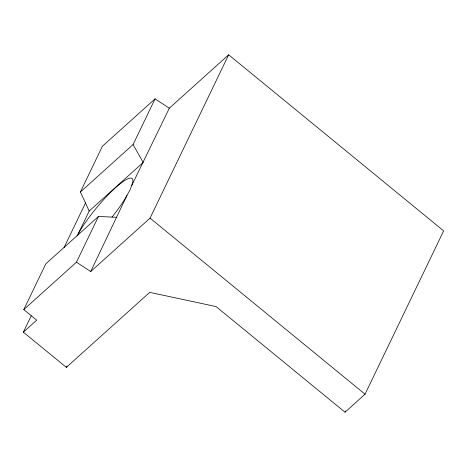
<?xml version="1.0" encoding="UTF-8"?>
<svg xmlns="http://www.w3.org/2000/svg" width="467" height="467" viewBox="0 0 467 467"><rect width="100%" height="100%" fill="white"/><g stroke="black" fill="none" stroke-linecap="round" stroke-linejoin="round"><path stroke-width="0.7" d="M131.729 185.516L169.311 108.21L228.661 54.791L443.65 230.867L365.042 394.201L345.037 412.209L216.04 306.562L149.703 292.354L66.349 367.377L23.35 332.16L36.689 320.158L23.788 309.592L76.471 262.18L90.703 271.543L126.954 195.44M23.788 309.592L45.801 263.861L98.479 216.449L116.803 217.318M78.38 233.529L89.197 211.049L80.388 191.99L102.396 146.259L155.079 98.841L169.311 108.21M23.35 332.16L31.242 315.762M64.072 247.539L85.543 202.935M76.471 262.18L98.479 216.449M80.388 191.99L133.066 144.577L155.079 98.841M66.349 367.377L66.979 366.064M90.703 271.543L150.053 218.13L228.661 54.791M345.037 412.209L345.668 410.896M77.02 235.998L79.594 231.317A46.443 8.937 -50.7 0 1 115.559 187.693A46.443 8.937 -50.7 0 1 132.412 183.782L130.007 189.876L125.74 197.646A46.443 8.937 -50.7 0 1 112.01 217.132M89.197 211.049L143.211 162.434L133.066 144.577M150.053 218.13L365.042 394.201"/></g></svg>
